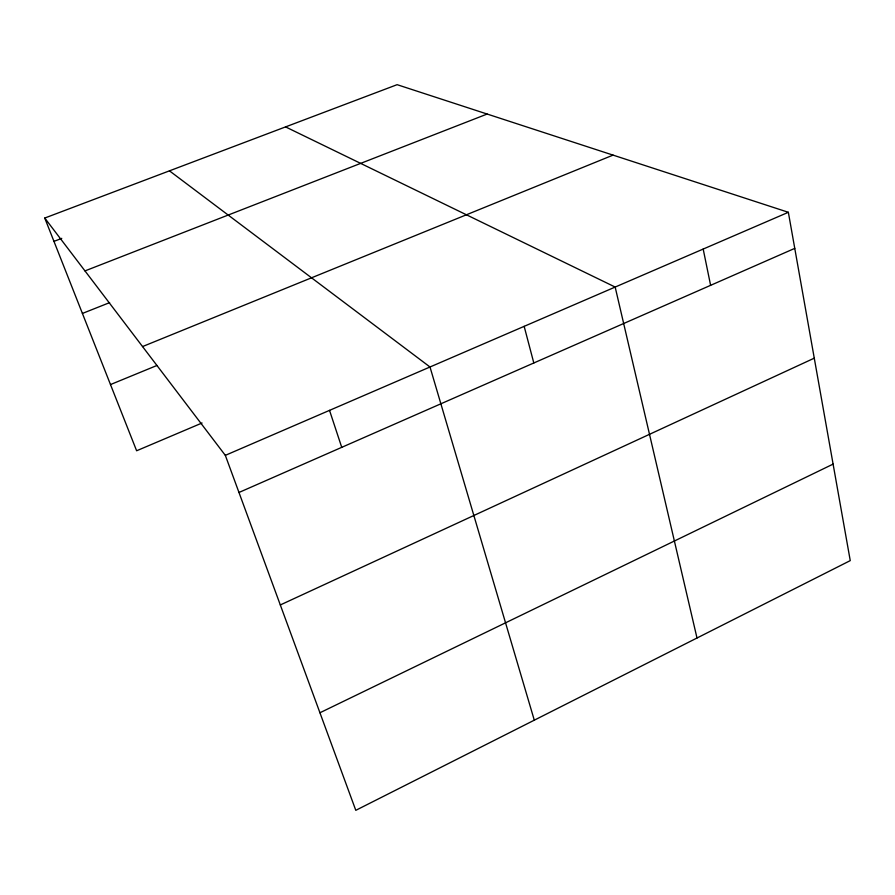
<?xml version="1.0" encoding="UTF-8"?>
<svg xmlns="http://www.w3.org/2000/svg" width="895" height="895" viewBox="0 0 895 895"><rect width="100%" height="100%" fill="white"/><g stroke="black" fill="none" stroke-linecap="round" stroke-linejoin="round"><path stroke-width="1.34" d="M319.94 712.756L833.1 464.113M280.314 604.953L814.271 358.168M238.976 492.474L794.76 248.374M225.327 455.354L788.35 212.294L850.25 560.617L355.796 810.322L225.327 455.354L44.75 218.044L397.123 84.678L788.35 212.294M202.057 422.999L136.622 450.767L44.75 218.044M110.488 384.57L156.916 365.484M142.551 346.566L613.064 155.115M82.407 313.44L109.615 302.633M84.98 270.905L487.148 114.045M53.957 241.37L61.766 238.372M285.572 126.9L615.167 287.06L697.004 638.012M169.457 170.844L430.003 366.995L534.293 720.173M329.528 410.369L341.733 447.343M524.157 326.339L533.812 362.978M703.179 249.056L710.608 285.326"/></g></svg>
